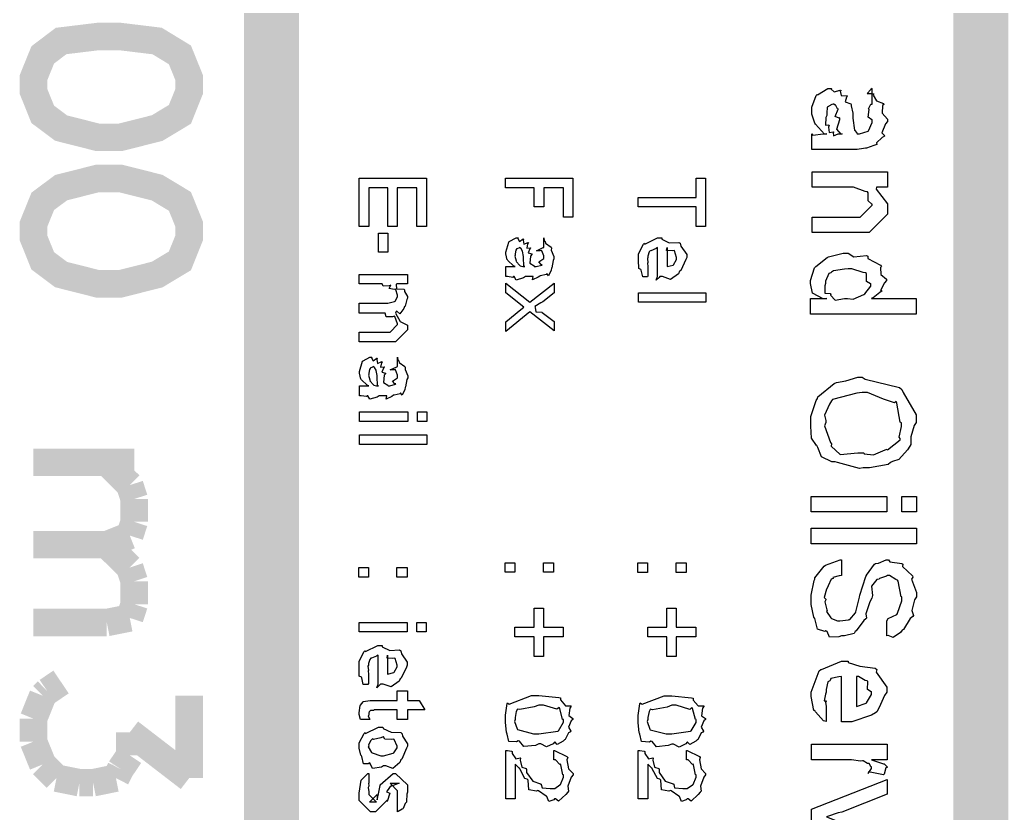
# Model space of a CAD drawing. Extents: x 0.1 to 11.6, y 0.3 to 16.2.
# Drawn here: x 1.5283 to 1.8883, y 1.0789 to 1.3678 of the extents above; entities that cross this region are included whole.
import ezdxf

# ---------------------------------------------------------------- set-up
doc = ezdxf.new("R2010")
doc.units = 0
doc.layers.get('0').update_dxf_attribs({"linetype": 'CONTINUOUS'})

msp = doc.modelspace()

# ---------------------------------------------------------------- linework, layer by layer
at = {"color": 0}
for points, const_width in [([(1.62001, 0.531685), (1.62001, 4.18001)], 0.02), ([(1.87831, 0.513346), (1.87831, 4.18001)], 0.02), ([(1.53331, 1.20665), (1.56999, 1.20665)], 0.01), ([(1.56, 1.20665), (1.56836, 1.19835)], 0.01), ([(1.56836, 1.19835), (1.56999, 1.19331)], 0.01), ([(1.56999, 1.19331), (1.56999, 1.185)], 0.01), ([(1.56999, 1.185), (1.56836, 1.18001)], 0.01), ([(1.56836, 1.18001), (1.56, 1.17665)], 0.01), ([(1.56, 1.17665), (1.53331, 1.17665)], 0.01), ([(1.56, 1.17665), (1.56836, 1.16835)], 0.01), ([(1.56836, 1.16835), (1.56999, 1.16336)], 0.01), ([(1.56999, 1.16336), (1.56999, 1.155)], 0.01), ([(1.56999, 1.155), (1.56836, 1.15001)], 0.01), ([(1.56, 1.14833), (1.53331, 1.14833)], 0.01), ([(1.56836, 1.15001), (1.56, 1.14833)], 0.01), ([(1.53836, 1.12332), (1.54335, 1.12668)], 0.01), ([(1.53668, 1.12169), (1.53836, 1.12332)], 0.01), ([(1.53331, 1.11334), (1.53668, 1.12169)], 0.01), ([(1.59, 1.12169), (1.59, 1.09169)], 0.01), ([(1.53331, 1.10498), (1.53331, 1.11334)], 0.01), ([(1.59, 1.09169), (1.56836, 1.10834)], 0.01), ([(1.56836, 1.10834), (1.56836, 1.09999)], 0.01), ([(1.53668, 1.09668), (1.53331, 1.10498)], 0.01), ([(1.54167, 1.09169), (1.53668, 1.09668)], 0.01), ([(1.56836, 1.09999), (1.565, 1.095)], 0.01), ([(1.565, 1.095), (1.56332, 1.09169)], 0.01), ([(1.55003, 1.09001), (1.54167, 1.09169)], 0.01), ([(1.55501, 1.09001), (1.55003, 1.09001)], 0.01), ([(1.56332, 1.09169), (1.55501, 1.09001)], 0.01)]:
    msp.add_lwpolyline(points, dxfattribs=dict(at, const_width=const_width))
at = {"color": 0, "const_width": 0.01}
for points in [[(1.59, 1.34668), (1.58664, 1.35498), (1.57835, 1.36003), (1.565, 1.36165), (1.55664, 1.36165), (1.54335, 1.36003), (1.53668, 1.35498), (1.53331, 1.34668), (1.53331, 1.34169), (1.53668, 1.33333), (1.54335, 1.32834), (1.55664, 1.32498), (1.565, 1.32498), (1.57835, 1.32834), (1.58664, 1.33333), (1.59, 1.34169), (1.59, 1.34668)], [(1.59, 1.29335), (1.58664, 1.30165), (1.57835, 1.30664), (1.565, 1.31), (1.55664, 1.31), (1.54335, 1.30664), (1.53668, 1.30165), (1.53331, 1.29335), (1.53331, 1.28836), (1.53668, 1.28), (1.54335, 1.27501), (1.55664, 1.27165), (1.565, 1.27165), (1.57835, 1.27501), (1.58664, 1.28), (1.59, 1.28836), (1.59, 1.29335)]]:
    msp.add_lwpolyline(points, close=True, dxfattribs=at)
at = {"color": 0}
for points in [[(1.82221, 1.32623), (1.82135, 1.32606), (1.81808, 1.32981), (1.81787, 1.33013), (1.81787, 1.33013), (1.81679, 1.33339), (1.81679, 1.33447), (1.81679, 1.33599), (1.81842, 1.34022), (1.81874, 1.34055), (1.8189, 1.34038), (1.82264, 1.34272), (1.82394, 1.34272), (1.82383, 1.34255), (1.82488, 1.34152), (1.82715, 1.34218), (1.82742, 1.34207), (1.82715, 1.3418), (1.82742, 1.34017), (1.82964, 1.34011), (1.82981, 1.3399), (1.82937, 1.33963), (1.82889, 1.33783), (1.831, 1.33718), (1.83111, 1.33686), (1.83111, 1.33648), (1.83171, 1.33382), (1.83176, 1.33339), (1.83176, 1.33192), (1.83231, 1.32753), (1.83311, 1.32661), (1.83328, 1.32623), (1.83328, 1.32623), (1.83393, 1.32623), (1.83415, 1.32623), (1.83415, 1.32623), (1.83724, 1.32715), (1.8374, 1.32731), (1.8374, 1.32731), (1.83871, 1.3304), (1.83871, 1.33143), (1.8386, 1.33138), (1.83735, 1.33236), (1.83763, 1.33512), (1.8374, 1.33534), (1.8374, 1.33534), (1.83832, 1.33702), (1.83871, 1.33707), (1.83871, 1.34272), (1.83822, 1.34234), (1.83697, 1.34087), (1.83892, 1.34098), (1.83936, 1.34077), (1.83914, 1.34033), (1.84039, 1.33827), (1.84283, 1.33729), (1.84304, 1.33686), (1.84256, 1.33653), (1.84244, 1.33377), (1.84435, 1.33154), (1.84435, 1.33078), (1.84364, 1.32991), (1.84233, 1.32655), (1.84332, 1.32552), (1.84326, 1.32536), (1.84244, 1.32487), (1.84039, 1.32292), (1.84044, 1.32237), (1.84044, 1.32232), (1.8394, 1.32205), (1.83669, 1.32107), (1.83632, 1.32102), (1.83556, 1.32091), (1.83333, 1.32058), (1.83263, 1.32058), (1.82829, 1.32058), (1.82656, 1.32058), (1.82264, 1.32058), (1.82135, 1.32058), (1.82053, 1.32058), (1.81771, 1.32058), (1.81679, 1.32058), (1.81679, 1.32623), (1.81717, 1.32574), (1.8209, 1.32622), (1.82221, 1.32623)], [(1.82785, 1.32622), (1.82742, 1.32617), (1.8259, 1.32796), (1.82699, 1.33143), (1.82699, 1.33208), (1.82671, 1.33197), (1.82531, 1.33257), (1.82633, 1.33518), (1.82633, 1.33534), (1.82607, 1.33539), (1.82557, 1.33659), (1.82547, 1.33664), (1.82525, 1.33664), (1.82476, 1.33708), (1.8246, 1.33708), (1.82411, 1.33697), (1.82297, 1.33637), (1.82286, 1.33621), (1.82237, 1.33599), (1.82221, 1.33371), (1.82221, 1.33295), (1.82194, 1.33214), (1.82172, 1.32942), (1.82297, 1.32948), (1.82308, 1.32926), (1.82286, 1.32872), (1.82314, 1.32671), (1.82465, 1.32698), (1.82482, 1.32688), (1.8246, 1.32671), (1.82465, 1.32557), (1.82639, 1.32623), (1.82699, 1.32622), (1.82785, 1.32622)], [(1.81685, 1.31245), (1.8444, 1.31245), (1.8444, 1.3068), (1.84028, 1.3068), (1.84017, 1.30615), (1.8444, 1.30078), (1.8444, 1.29899), (1.8444, 1.29704), (1.83768, 1.29031), (1.83333, 1.29031), (1.81685, 1.29031), (1.81685, 1.29595), (1.83203, 1.29595), (1.83442, 1.29595), (1.83876, 1.30029), (1.83876, 1.30072), (1.8386, 1.30067), (1.83729, 1.30181), (1.83729, 1.30479), (1.83703, 1.30507), (1.83621, 1.30528), (1.83192, 1.3068), (1.83051, 1.3068), (1.81685, 1.3068), (1.81685, 1.31245)], [(1.65192, 1.31006), (1.67643, 1.31006), (1.67643, 1.29248), (1.67296, 1.29248), (1.67296, 1.30659), (1.66581, 1.30659), (1.66581, 1.29248), (1.66233, 1.29248), (1.66233, 1.30659), (1.65539, 1.30659), (1.65539, 1.29248), (1.65192, 1.29248), (1.65192, 1.31006)], [(1.70524, 1.31006), (1.72976, 1.31006), (1.72976, 1.29595), (1.72629, 1.29595), (1.72629, 1.30659), (1.71913, 1.30659), (1.71913, 1.29964), (1.71565, 1.29964), (1.71565, 1.30659), (1.70524, 1.30659), (1.70524, 1.31006)], [(1.75358, 1.30311), (1.77463, 1.30311), (1.77463, 1.31006), (1.7781, 1.31006), (1.7781, 1.29248), (1.77463, 1.29248), (1.77463, 1.29964), (1.75358, 1.29964), (1.75358, 1.30311)], [(1.6589, 1.29009), (1.66238, 1.29009), (1.66238, 1.28315), (1.6589, 1.28315), (1.6589, 1.29009)], [(1.70876, 1.27794), (1.70811, 1.27816), (1.70606, 1.28011), (1.70594, 1.28033), (1.70578, 1.28038), (1.70529, 1.2825), (1.70529, 1.28315), (1.70529, 1.28315), (1.70638, 1.28684), (1.7066, 1.28706), (1.7066, 1.28706), (1.70904, 1.28836), (1.70985, 1.28836), (1.70975, 1.28809), (1.71029, 1.287), (1.71164, 1.28803), (1.71181, 1.28792), (1.71164, 1.28754), (1.71192, 1.28608), (1.71343, 1.28673), (1.71354, 1.28662), (1.71326, 1.28624), (1.713, 1.28467), (1.71436, 1.28478), (1.71442, 1.28467), (1.71403, 1.2844), (1.71343, 1.28293), (1.71479, 1.2825), (1.71485, 1.28228), (1.71436, 1.28174), (1.71403, 1.27913), (1.7156, 1.27816), (1.71571, 1.27794), (1.71571, 1.27794), (1.71636, 1.27794), (1.71636, 1.27794), (1.71636, 1.27794), (1.71843, 1.27848), (1.71853, 1.27859), (1.71821, 1.27865), (1.71733, 1.27962), (1.71918, 1.28082), (1.71918, 1.2812), (1.71918, 1.28185), (1.71843, 1.28369), (1.71832, 1.2838), (1.71787, 1.28369), (1.71653, 1.28369), (1.71892, 1.28483), (1.71918, 1.28488), (1.71918, 1.28836), (1.71913, 1.28809), (1.7194, 1.28717), (1.71963, 1.28706), (1.71978, 1.2864), (1.72185, 1.28494), (1.722, 1.28467), (1.7219, 1.28385), (1.72287, 1.28158), (1.72287, 1.28076), (1.72254, 1.28017), (1.72211, 1.27751), (1.722, 1.27729), (1.72179, 1.27658), (1.72086, 1.27452), (1.72026, 1.27534), (1.72026, 1.27534), (1.72017, 1.27501), (1.71787, 1.27452), (1.71767, 1.27447), (1.71707, 1.27403), (1.71506, 1.27306), (1.71528, 1.27425), (1.71528, 1.27425), (1.71246, 1.27425), (1.71175, 1.27377), (1.70904, 1.273), (1.70833, 1.27425), (1.70811, 1.27425), (1.7079, 1.27398), (1.70594, 1.27425), (1.70529, 1.27425), (1.70529, 1.27794), (1.70617, 1.27794), (1.70811, 1.27794), (1.70876, 1.27794)], [(1.75711, 1.27794), (1.75711, 1.27447), (1.75689, 1.2742), (1.75521, 1.27414), (1.75467, 1.27658), (1.7545, 1.27686), (1.7545, 1.27686), (1.75375, 1.27723), (1.75364, 1.28022), (1.75364, 1.2812), (1.75364, 1.2825), (1.75543, 1.28608), (1.75581, 1.2864), (1.75597, 1.28613), (1.76053, 1.28836), (1.7621, 1.28836), (1.7621, 1.28792), (1.76486, 1.28657), (1.76839, 1.28673), (1.76882, 1.28641), (1.7691, 1.28537), (1.77121, 1.28228), (1.77121, 1.2812), (1.77089, 1.28044), (1.76904, 1.27653), (1.76861, 1.2762), (1.76822, 1.27533), (1.76535, 1.27327), (1.76243, 1.27425), (1.76144, 1.27425), (1.76113, 1.27393), (1.7601, 1.27301), (1.76058, 1.27425), (1.76058, 1.27425), (1.76058, 1.28488), (1.76004, 1.28451), (1.75814, 1.28369), (1.75797, 1.2838), (1.75797, 1.2838), (1.75754, 1.28331), (1.75711, 1.28174), (1.75711, 1.2812), (1.75689, 1.28087), (1.75711, 1.27924), (1.75711, 1.27924), (1.75694, 1.27913), (1.75711, 1.27794), (1.75711, 1.27794)], [(1.71224, 1.27794), (1.71186, 1.27805), (1.71181, 1.2812), (1.71181, 1.28163), (1.71175, 1.28163), (1.71138, 1.28348), (1.71138, 1.28358), (1.71138, 1.28358), (1.71078, 1.28462), (1.71072, 1.28467), (1.71067, 1.28467), (1.71035, 1.28488), (1.71029, 1.28488), (1.71007, 1.28467), (1.70925, 1.28434), (1.70919, 1.28423), (1.70893, 1.28386), (1.70876, 1.28255), (1.70876, 1.28206), (1.70856, 1.28174), (1.7091, 1.28006), (1.70921, 1.27989), (1.7091, 1.27978), (1.71039, 1.27827), (1.7105, 1.27816), (1.7105, 1.27816), (1.71149, 1.27794), (1.71181, 1.27794), (1.71224, 1.27794)], [(1.76406, 1.28489), (1.76406, 1.27794), (1.76406, 1.27794), (1.76628, 1.27848), (1.76644, 1.27859), (1.76644, 1.27859), (1.76753, 1.28054), (1.76753, 1.2812), (1.76753, 1.2812), (1.76676, 1.28364), (1.76665, 1.2838), (1.766, 1.28364), (1.76389, 1.2838), (1.76406, 1.28489), (1.76406, 1.28489)], [(1.81635, 1.26628), (1.82221, 1.26628), (1.82096, 1.26622), (1.81706, 1.26828), (1.81635, 1.2717), (1.81635, 1.27279), (1.81635, 1.27279), (1.81776, 1.2774), (1.81808, 1.27778), (1.81819, 1.27789), (1.82232, 1.28125), (1.82286, 1.28147), (1.82286, 1.28147), (1.82824, 1.28277), (1.83003, 1.28277), (1.83003, 1.28277), (1.83203, 1.28147), (1.83664, 1.2819), (1.83718, 1.28168), (1.83712, 1.28087), (1.84185, 1.27843), (1.84218, 1.27799), (1.84174, 1.27762), (1.84196, 1.27507), (1.84392, 1.27338), (1.84392, 1.27279), (1.84326, 1.27203), (1.84179, 1.26926), (1.84239, 1.2691), (1.84239, 1.2691), (1.84158, 1.26845), (1.83908, 1.26649), (1.8386, 1.26639), (1.83849, 1.26628), (1.85476, 1.26628), (1.85476, 1.26063), (1.81635, 1.26063), (1.81635, 1.26628)], [(1.65196, 1.27507), (1.66954, 1.27507), (1.66954, 1.27159), (1.66564, 1.27159), (1.66536, 1.27143), (1.66547, 1.2698), (1.66824, 1.26964), (1.66846, 1.26942), (1.6684, 1.26883), (1.66954, 1.26704), (1.66954, 1.26639), (1.66922, 1.26595), (1.66862, 1.26356), (1.66846, 1.26335), (1.66824, 1.26264), (1.66678, 1.26074), (1.66564, 1.26167), (1.66542, 1.26161), (1.66515, 1.26091), (1.66683, 1.25787), (1.66954, 1.25662), (1.66954, 1.25619), (1.66954, 1.25488), (1.66521, 1.25054), (1.66368, 1.25054), (1.65196, 1.25054), (1.65196, 1.25402), (1.66194, 1.25402), (1.66325, 1.25402), (1.66585, 1.25684), (1.66585, 1.25705), (1.66585, 1.25705), (1.66493, 1.25971), (1.66476, 1.25988), (1.66411, 1.2596), (1.66174, 1.2596), (1.6614, 1.26096), (1.66129, 1.26096), (1.65196, 1.26096), (1.65196, 1.26465), (1.66238, 1.26465), (1.66238, 1.26465), (1.66482, 1.26519), (1.66499, 1.2653), (1.66499, 1.2653), (1.66585, 1.26693), (1.66585, 1.26747), (1.66585, 1.26747), (1.66531, 1.26948), (1.66521, 1.26964), (1.66465, 1.26959), (1.66287, 1.26997), (1.66347, 1.27116), (1.66347, 1.27116), (1.66282, 1.27094), (1.66064, 1.27073), (1.66032, 1.27159), (1.66021, 1.27159), (1.65196, 1.27159), (1.65196, 1.27507)], [(1.83003, 1.27713), (1.82867, 1.27696), (1.82465, 1.27642), (1.82394, 1.27583), (1.82374, 1.27561), (1.82297, 1.27534), (1.82178, 1.27262), (1.82178, 1.2717), (1.8215, 1.27094), (1.82156, 1.26818), (1.8234, 1.26807), (1.82374, 1.2678), (1.82362, 1.26747), (1.82525, 1.26573), (1.82867, 1.26628), (1.82981, 1.26628), (1.82981, 1.26628), (1.83182, 1.266), (1.83578, 1.26774), (1.8361, 1.26801), (1.8361, 1.26801), (1.83826, 1.27078), (1.83826, 1.2717), (1.83811, 1.27165), (1.83675, 1.27252), (1.83664, 1.27539), (1.83632, 1.27561), (1.83544, 1.27577), (1.83137, 1.27713), (1.83003, 1.27713)], [(1.70535, 1.27186), (1.71403, 1.26492), (1.72293, 1.27186), (1.72293, 1.26839), (1.71881, 1.26513), (1.71804, 1.26476), (1.71588, 1.26334), (1.71619, 1.26318), (1.71619, 1.26318), (1.71599, 1.26297), (1.71625, 1.26139), (1.71847, 1.26134), (1.71858, 1.26123), (1.72293, 1.25797), (1.72293, 1.2545), (1.71403, 1.26145), (1.70535, 1.25429), (1.70535, 1.25776), (1.71078, 1.26232), (1.71186, 1.26318), (1.70535, 1.26839), (1.70535, 1.27186)], [(1.75364, 1.26839), (1.77815, 1.26839), (1.77815, 1.26492), (1.75364, 1.26492), (1.75364, 1.26839)], [(1.65549, 1.23454), (1.65483, 1.23475), (1.65278, 1.23671), (1.65267, 1.23693), (1.6525, 1.23698), (1.65201, 1.23909), (1.65201, 1.23974), (1.65201, 1.23974), (1.6531, 1.24343), (1.65332, 1.24365), (1.65332, 1.24365), (1.65576, 1.24495), (1.65657, 1.24496), (1.65647, 1.24468), (1.65701, 1.2436), (1.65836, 1.24463), (1.65853, 1.24452), (1.65836, 1.24414), (1.65864, 1.24268), (1.66015, 1.24333), (1.66026, 1.24322), (1.66, 1.24284), (1.65972, 1.24127), (1.66108, 1.24137), (1.66114, 1.24127), (1.66075, 1.24099), (1.66015, 1.23953), (1.66151, 1.23909), (1.66157, 1.23888), (1.66108, 1.23834), (1.66075, 1.23573), (1.66233, 1.23476), (1.66243, 1.23454), (1.66243, 1.23454), (1.66308, 1.23454), (1.66308, 1.23454), (1.66308, 1.23454), (1.66515, 1.23508), (1.66525, 1.23519), (1.66493, 1.23524), (1.66407, 1.23622), (1.6659, 1.23741), (1.6659, 1.23779), (1.6659, 1.23844), (1.66515, 1.24029), (1.66504, 1.2404), (1.66461, 1.24029), (1.66325, 1.24029), (1.66564, 1.24143), (1.6659, 1.24148), (1.6659, 1.24495), (1.66585, 1.24468), (1.66612, 1.24376), (1.66635, 1.24365), (1.6665, 1.243), (1.66857, 1.24154), (1.66872, 1.24127), (1.66862, 1.24045), (1.6696, 1.23817), (1.6696, 1.23736), (1.66928, 1.23676), (1.66883, 1.2341), (1.66872, 1.23389), (1.66851, 1.23318), (1.66758, 1.23112), (1.66699, 1.23193), (1.66699, 1.23193), (1.66689, 1.23161), (1.66461, 1.23112), (1.66439, 1.23107), (1.66379, 1.23063), (1.66178, 1.22966), (1.662, 1.23085), (1.662, 1.23085), (1.65918, 1.23085), (1.65847, 1.23036), (1.65576, 1.2296), (1.65506, 1.23085), (1.65483, 1.23085), (1.65463, 1.23058), (1.65267, 1.23085), (1.65201, 1.23085), (1.65201, 1.23454), (1.65289, 1.23454), (1.65483, 1.23454), (1.65549, 1.23454)], [(1.65896, 1.23454), (1.65858, 1.23465), (1.65853, 1.23779), (1.65853, 1.23823), (1.65847, 1.23823), (1.6581, 1.24007), (1.6581, 1.24018), (1.6581, 1.24018), (1.6575, 1.24121), (1.65744, 1.24127), (1.65739, 1.24127), (1.65707, 1.24148), (1.65701, 1.24148), (1.65679, 1.24127), (1.65597, 1.24094), (1.65593, 1.24083), (1.65565, 1.24045), (1.65549, 1.23915), (1.65549, 1.23866), (1.65528, 1.23834), (1.65582, 1.23665), (1.65593, 1.23649), (1.65582, 1.23638), (1.65713, 1.23486), (1.65722, 1.23475), (1.65722, 1.23475), (1.65821, 1.23454), (1.65853, 1.23454), (1.65896, 1.23454)], [(1.83507, 1.23768), (1.83621, 1.23698), (1.84874, 1.23389), (1.84961, 1.23313), (1.84999, 1.23204), (1.85482, 1.2239), (1.85482, 1.22119), (1.854, 1.22011), (1.85286, 1.21593), (1.85281, 1.21316), (1.85243, 1.21251), (1.85157, 1.21126), (1.84847, 1.20774), (1.84619, 1.20698), (1.84549, 1.20665), (1.84463, 1.20589), (1.83778, 1.2047), (1.8355, 1.2047), (1.8341, 1.20443), (1.82607, 1.20654), (1.82531, 1.20687), (1.82411, 1.20682), (1.82032, 1.20866), (1.81896, 1.21208), (1.81858, 1.21273), (1.81847, 1.21273), (1.81668, 1.21544), (1.8164, 1.21978), (1.8164, 1.22119), (1.8164, 1.22336), (1.81836, 1.22922), (1.81879, 1.22987), (1.81901, 1.23047), (1.82497, 1.23541), (1.82574, 1.23573), (1.82574, 1.23573), (1.82915, 1.23638), (1.83356, 1.23768), (1.83507, 1.23768)], [(1.83507, 1.23204), (1.83317, 1.23182), (1.82433, 1.22955), (1.824, 1.229), (1.82324, 1.22781), (1.8214, 1.22385), (1.82183, 1.2219), (1.82183, 1.22119), (1.82135, 1.21994), (1.82362, 1.21392), (1.824, 1.21338), (1.82383, 1.21257), (1.82704, 1.20947), (1.83356, 1.21012), (1.83572, 1.21012), (1.83583, 1.20974), (1.83919, 1.20942), (1.84343, 1.21121), (1.84418, 1.21142), (1.8444, 1.21126), (1.8489, 1.2149), (1.84896, 1.21533), (1.84864, 1.21577), (1.84939, 1.21967), (1.84939, 1.22098), (1.84896, 1.2213), (1.84776, 1.22824), (1.84744, 1.22879), (1.84694, 1.22835), (1.84293, 1.2296), (1.83703, 1.23204), (1.83507, 1.23204)], [(1.65207, 1.22504), (1.66965, 1.22504), (1.66965, 1.22157), (1.65207, 1.22157), (1.65207, 1.22504)], [(1.67312, 1.22504), (1.6766, 1.22504), (1.6766, 1.22157), (1.67312, 1.22157), (1.67312, 1.22504)], [(1.65207, 1.21663), (1.6766, 1.21663), (1.6766, 1.21316), (1.65207, 1.21316), (1.65207, 1.21663)], [(1.81651, 1.19423), (1.84407, 1.19423), (1.84407, 1.18858), (1.81651, 1.18858), (1.81651, 1.19423)], [(1.8495, 1.19423), (1.85493, 1.19423), (1.85493, 1.18858), (1.8495, 1.18858), (1.8495, 1.19423)], [(1.81651, 1.18267), (1.85493, 1.18267), (1.85493, 1.17703), (1.81651, 1.17703), (1.81651, 1.18267)], [(1.70514, 1.17008), (1.70861, 1.17008), (1.70861, 1.16661), (1.70514, 1.16661), (1.70514, 1.17008)], [(1.71903, 1.17008), (1.72271, 1.17008), (1.72271, 1.16661), (1.71903, 1.16661), (1.71903, 1.17008)], [(1.75347, 1.17003), (1.75694, 1.17003), (1.75694, 1.16656), (1.75347, 1.16656), (1.75347, 1.17003)], [(1.76736, 1.17003), (1.77106, 1.17003), (1.77106, 1.16656), (1.76736, 1.16656), (1.76736, 1.17003)], [(1.82758, 1.17111), (1.82758, 1.16547), (1.82676, 1.16531), (1.82443, 1.16477), (1.82454, 1.16444), (1.82454, 1.16439), (1.82383, 1.16417), (1.82269, 1.16167), (1.8226, 1.16135), (1.82215, 1.16043), (1.82129, 1.1575), (1.82194, 1.15685), (1.82194, 1.15658), (1.82156, 1.15581), (1.82226, 1.15299), (1.82237, 1.15267), (1.82215, 1.15234), (1.82374, 1.15001), (1.82389, 1.14985), (1.82389, 1.14985), (1.82617, 1.14898), (1.82693, 1.14898), (1.82693, 1.14898), (1.83014, 1.14936), (1.8304, 1.14941), (1.83062, 1.14947), (1.83263, 1.15186), (1.83279, 1.15223), (1.83279, 1.15223), (1.8341, 1.15755), (1.83431, 1.15831), (1.83431, 1.15831), (1.83649, 1.16509), (1.83669, 1.16547), (1.83664, 1.16553), (1.83963, 1.1696), (1.83996, 1.16981), (1.83996, 1.16981), (1.84104, 1.16992), (1.84381, 1.17112), (1.84472, 1.17111), (1.84517, 1.17041), (1.8495, 1.16987), (1.84993, 1.1696), (1.84983, 1.16873), (1.8534, 1.16537), (1.85362, 1.16482), (1.85303, 1.16412), (1.85493, 1.15929), (1.85493, 1.15766), (1.85422, 1.15663), (1.85325, 1.15272), (1.85379, 1.15093), (1.85362, 1.1505), (1.8526, 1.14985), (1.85015, 1.14583), (1.84972, 1.14551), (1.84912, 1.14469), (1.8464, 1.14285), (1.84463, 1.14361), (1.84407, 1.14355), (1.84407, 1.14898), (1.84407, 1.14898), (1.84463, 1.14985), (1.84776, 1.15126), (1.84799, 1.15158), (1.84793, 1.15169), (1.8495, 1.1562), (1.8495, 1.15766), (1.84928, 1.15766), (1.84819, 1.16341), (1.84799, 1.16374), (1.84739, 1.16395), (1.84506, 1.16547), (1.84429, 1.16547), (1.84397, 1.16526), (1.84142, 1.16439), (1.84125, 1.16417), (1.84044, 1.16395), (1.83854, 1.16162), (1.83886, 1.1582), (1.83865, 1.15723), (1.83794, 1.15592), (1.83649, 1.15147), (1.83664, 1.14996), (1.83649, 1.14963), (1.83572, 1.14909), (1.83296, 1.14534), (1.83257, 1.14507), (1.83214, 1.14431), (1.82872, 1.14355), (1.82758, 1.14355), (1.82667, 1.14312), (1.82324, 1.14296), (1.82237, 1.14502), (1.82194, 1.14529), (1.8215, 1.14502), (1.8189, 1.14594), (1.81803, 1.14936), (1.81782, 1.14985), (1.81749, 1.15023), (1.81651, 1.15484), (1.81651, 1.15636), (1.81651, 1.15831), (1.8176, 1.16363), (1.81782, 1.16417), (1.81793, 1.16461), (1.82129, 1.16889), (1.82172, 1.16916), (1.82172, 1.16916), (1.82704, 1.17112), (1.82758, 1.17111)], [(1.65181, 1.16835), (1.65528, 1.16835), (1.65528, 1.16488), (1.65181, 1.16488), (1.65181, 1.16835)], [(1.66569, 1.16835), (1.66938, 1.16835), (1.66938, 1.16488), (1.66569, 1.16488), (1.66569, 1.16835)], [(1.70865, 1.14665), (1.7156, 1.14665), (1.7156, 1.15359), (1.71907, 1.15359), (1.71907, 1.14665), (1.72624, 1.14665), (1.72624, 1.14318), (1.71907, 1.14318), (1.71907, 1.13602), (1.7156, 1.13602), (1.7156, 1.14318), (1.70865, 1.14318), (1.70865, 1.14665)], [(1.757, 1.14659), (1.76394, 1.14659), (1.76394, 1.15354), (1.76742, 1.15353), (1.76742, 1.14659), (1.77458, 1.14659), (1.77458, 1.14312), (1.76742, 1.14312), (1.76742, 1.13596), (1.76394, 1.13596), (1.76394, 1.14312), (1.757, 1.14312), (1.757, 1.14659)], [(1.65186, 1.14838), (1.66943, 1.14838), (1.66943, 1.14491), (1.65186, 1.14491), (1.65186, 1.14838)], [(1.6729, 1.14838), (1.67637, 1.14838), (1.67637, 1.14491), (1.6729, 1.14491), (1.6729, 1.14838)], [(1.65533, 1.12956), (1.65533, 1.12608), (1.65511, 1.12581), (1.65343, 1.12576), (1.65289, 1.1282), (1.65272, 1.12847), (1.65272, 1.12847), (1.65196, 1.12885), (1.65186, 1.13184), (1.65186, 1.13281), (1.65186, 1.13412), (1.65365, 1.1377), (1.65403, 1.13802), (1.65419, 1.13775), (1.65875, 1.13997), (1.66032, 1.13998), (1.66032, 1.13954), (1.66308, 1.13818), (1.66661, 1.13835), (1.66704, 1.13802), (1.66732, 1.13699), (1.66943, 1.1339), (1.66943, 1.13281), (1.66911, 1.13205), (1.66726, 1.12814), (1.66683, 1.12782), (1.66644, 1.12695), (1.66357, 1.12489), (1.66064, 1.12587), (1.65967, 1.12587), (1.65935, 1.12554), (1.65831, 1.12462), (1.65881, 1.12587), (1.65881, 1.12587), (1.65881, 1.1365), (1.65826, 1.13612), (1.65636, 1.13531), (1.65619, 1.13542), (1.65619, 1.13542), (1.65576, 1.13493), (1.65533, 1.13336), (1.65533, 1.13281), (1.65511, 1.13249), (1.65533, 1.13086), (1.65533, 1.13086), (1.65517, 1.13075), (1.65533, 1.12956), (1.65533, 1.12956)], [(1.66228, 1.1365), (1.66228, 1.12956), (1.66228, 1.12956), (1.6645, 1.1301), (1.66465, 1.13021), (1.66465, 1.13021), (1.66575, 1.13216), (1.66575, 1.13281), (1.66575, 1.13281), (1.66499, 1.13526), (1.66488, 1.13542), (1.66422, 1.13526), (1.66211, 1.13542), (1.66228, 1.1365), (1.66228, 1.1365)], [(1.822, 1.11778), (1.822, 1.11236), (1.82107, 1.11252), (1.81808, 1.11583), (1.81787, 1.11626), (1.81754, 1.11637), (1.81657, 1.12137), (1.81657, 1.12299), (1.81657, 1.12299), (1.81944, 1.13075), (1.82004, 1.13124), (1.82036, 1.13129), (1.82758, 1.13428), (1.83003, 1.13428), (1.83003, 1.13384), (1.83425, 1.13248), (1.83979, 1.13178), (1.84044, 1.13124), (1.84022, 1.13026), (1.84412, 1.12484), (1.84412, 1.12299), (1.84326, 1.12174), (1.84136, 1.11746), (1.84044, 1.11578), (1.84, 1.1154), (1.83854, 1.11458), (1.83132, 1.11214), (1.82894, 1.11214), (1.82861, 1.11214), (1.82785, 1.11214), (1.82764, 1.11214), (1.82764, 1.12863), (1.82667, 1.12853), (1.82374, 1.12793), (1.8234, 1.12728), (1.82329, 1.12712), (1.8226, 1.12679), (1.822, 1.12397), (1.822, 1.12299), (1.82172, 1.12229), (1.82129, 1.11985), (1.822, 1.11979), (1.822, 1.11974), (1.82178, 1.11936), (1.822, 1.11778), (1.822, 1.11778)], [(1.83306, 1.12863), (1.83306, 1.11778), (1.83306, 1.11778), (1.83653, 1.11892), (1.83675, 1.11909), (1.83675, 1.11909), (1.83849, 1.12218), (1.83849, 1.12321), (1.83838, 1.12315), (1.83708, 1.12392), (1.83718, 1.12684), (1.83697, 1.12712), (1.83615, 1.12728), (1.83382, 1.12863), (1.83306, 1.12863)], [(1.65582, 1.11306), (1.65235, 1.11306), (1.65235, 1.11306), (1.65192, 1.11486), (1.65192, 1.11545), (1.65192, 1.11545), (1.65224, 1.11811), (1.65235, 1.11827), (1.65235, 1.11827), (1.65332, 1.11952), (1.65343, 1.11958), (1.65343, 1.11958), (1.65588, 1.12001), (1.65668, 1.12001), (1.66581, 1.12001), (1.66581, 1.12348), (1.66949, 1.12348), (1.66949, 1.12001), (1.67383, 1.12001), (1.67578, 1.11654), (1.66949, 1.11654), (1.66949, 1.11306), (1.66581, 1.11306), (1.66581, 1.11654), (1.65733, 1.11654), (1.65713, 1.11637), (1.65608, 1.11637), (1.65603, 1.11632), (1.65593, 1.11616), (1.6556, 1.11578), (1.6556, 1.11567), (1.65543, 1.11545), (1.65539, 1.1148), (1.65539, 1.11458), (1.65522, 1.11437), (1.65571, 1.11323), (1.65582, 1.11306)], [(1.71739, 1.12175), (1.71739, 1.12175), (1.72461, 1.12104), (1.72521, 1.12088), (1.72521, 1.12017), (1.72711, 1.118), (1.72906, 1.118), (1.72911, 1.11784), (1.72868, 1.11719), (1.72831, 1.11448), (1.72976, 1.11344), (1.72976, 1.11306), (1.72917, 1.11258), (1.72819, 1.11024), (1.729, 1.10883), (1.72889, 1.10851), (1.72819, 1.10818), (1.72694, 1.10574), (1.72672, 1.10568), (1.72618, 1.10514), (1.72407, 1.10395), (1.72319, 1.10487), (1.72304, 1.10482), (1.7226, 1.10422), (1.72011, 1.10303), (1.71804, 1.10417), (1.71739, 1.10417), (1.71615, 1.10362), (1.71186, 1.10319), (1.71035, 1.10509), (1.70979, 1.10525), (1.70925, 1.10487), (1.70643, 1.10503), (1.70578, 1.10775), (1.70568, 1.10807), (1.70557, 1.1084), (1.70524, 1.11193), (1.70524, 1.11306), (1.70524, 1.11458), (1.70578, 1.11882), (1.70589, 1.11914), (1.7066, 1.11865), (1.71468, 1.12174), (1.71739, 1.12175)], [(1.76574, 1.12169), (1.76574, 1.12169), (1.77294, 1.12098), (1.77354, 1.12082), (1.77354, 1.12012), (1.77544, 1.11795), (1.7774, 1.11795), (1.77746, 1.11778), (1.77701, 1.11713), (1.77664, 1.11442), (1.7781, 1.11339), (1.7781, 1.11301), (1.7775, 1.11252), (1.77653, 1.11019), (1.77735, 1.10878), (1.77724, 1.10845), (1.77653, 1.10813), (1.77528, 1.10568), (1.77507, 1.10563), (1.77453, 1.10509), (1.7724, 1.1039), (1.77154, 1.10482), (1.77138, 1.10476), (1.77094, 1.10417), (1.76844, 1.10297), (1.76639, 1.10411), (1.76574, 1.10411), (1.76449, 1.10357), (1.76019, 1.10314), (1.75868, 1.10503), (1.75814, 1.1052), (1.7576, 1.10482), (1.75478, 1.10498), (1.75412, 1.10769), (1.75401, 1.10802), (1.7539, 1.10834), (1.75358, 1.11187), (1.75358, 1.11301), (1.75358, 1.11453), (1.75412, 1.11876), (1.75424, 1.11909), (1.75493, 1.1186), (1.76303, 1.12169), (1.76574, 1.12169)], [(1.71739, 1.11827), (1.71571, 1.11762), (1.71039, 1.11664), (1.70958, 1.11681), (1.70958, 1.11675), (1.70915, 1.11594), (1.70871, 1.11382), (1.70871, 1.11306), (1.70844, 1.11236), (1.70942, 1.10959), (1.70958, 1.10938), (1.70958, 1.10938), (1.71544, 1.10786), (1.71739, 1.10786), (1.71739, 1.10786), (1.72424, 1.10878), (1.72456, 1.10894), (1.72456, 1.10894), (1.72629, 1.11203), (1.72629, 1.11306), (1.72601, 1.11306), (1.72499, 1.11708), (1.72478, 1.1174), (1.72396, 1.11675), (1.71903, 1.11827), (1.71739, 1.11827)], [(1.76574, 1.11822), (1.76406, 1.11757), (1.75874, 1.11659), (1.75792, 1.11675), (1.75792, 1.1167), (1.75749, 1.11589), (1.75706, 1.11377), (1.75706, 1.11301), (1.75678, 1.1123), (1.75776, 1.10954), (1.75792, 1.10932), (1.75792, 1.10932), (1.76378, 1.1078), (1.76574, 1.1078), (1.76574, 1.1078), (1.77257, 1.10873), (1.77289, 1.10888), (1.77289, 1.10888), (1.77463, 1.11198), (1.77463, 1.11301), (1.77436, 1.11301), (1.77333, 1.11702), (1.77311, 1.11735), (1.77229, 1.1167), (1.76736, 1.11822), (1.76574, 1.11822)], [(1.66058, 1.11024), (1.6606, 1.10975), (1.66357, 1.1084), (1.66715, 1.10829), (1.66754, 1.10786), (1.66769, 1.10693), (1.66949, 1.10422), (1.66949, 1.1033), (1.66917, 1.10254), (1.66749, 1.09863), (1.6671, 1.09831), (1.66678, 1.09738), (1.66422, 1.09516), (1.66163, 1.09614), (1.66081, 1.09614), (1.66, 1.09565), (1.65674, 1.09516), (1.65593, 1.09706), (1.6556, 1.09722), (1.65537, 1.09695), (1.65354, 1.09695), (1.65294, 1.09955), (1.65278, 1.09983), (1.65256, 1.1001), (1.65192, 1.10254), (1.6519, 1.1033), (1.65192, 1.10455), (1.65369, 1.10797), (1.65408, 1.10829), (1.65424, 1.10796), (1.65896, 1.11024), (1.66058, 1.11024)], [(1.6606, 1.10677), (1.65978, 1.10639), (1.65717, 1.10574), (1.65674, 1.10596), (1.65668, 1.1059), (1.65619, 1.10541), (1.65537, 1.10384), (1.65539, 1.1033), (1.65517, 1.10303), (1.65647, 1.10107), (1.65668, 1.10091), (1.65668, 1.10091), (1.65978, 1.09983), (1.66081, 1.09983), (1.66081, 1.09983), (1.66428, 1.10075), (1.6645, 1.10091), (1.6645, 1.10091), (1.66581, 1.1027), (1.66581, 1.1033), (1.66581, 1.1033), (1.66471, 1.10574), (1.6645, 1.1059), (1.66374, 1.10574), (1.66124, 1.10585), (1.66075, 1.10677), (1.6606, 1.10677)], [(1.70876, 1.0842), (1.70529, 1.0842), (1.70529, 1.10178), (1.70589, 1.10178), (1.70746, 1.10145), (1.70768, 1.10135), (1.70768, 1.10069), (1.70899, 1.09869), (1.71056, 1.09912), (1.71072, 1.09896), (1.71056, 1.09825), (1.71121, 1.0957), (1.71278, 1.09516), (1.71289, 1.09483), (1.71283, 1.0938), (1.71511, 1.0906), (1.71799, 1.08963), (1.71832, 1.08941), (1.71821, 1.08941), (1.71853, 1.08811), (1.72146, 1.08789), (1.72244, 1.08789), (1.72314, 1.08789), (1.72504, 1.08919), (1.72526, 1.08941), (1.72526, 1.08941), (1.72635, 1.09201), (1.72635, 1.09288), (1.72607, 1.09288), (1.72542, 1.09657), (1.72526, 1.09679), (1.72504, 1.09668), (1.72342, 1.09831), (1.72287, 1.09831), (1.72287, 1.10178), (1.72308, 1.10173), (1.72754, 1.09956), (1.72786, 1.09918), (1.7276, 1.09831), (1.72819, 1.09505), (1.72982, 1.09343), (1.72982, 1.09288), (1.72911, 1.09207), (1.72797, 1.08876), (1.72814, 1.08697), (1.72786, 1.08659), (1.72715, 1.08567), (1.72456, 1.08328), (1.72342, 1.0842), (1.72308, 1.0842), (1.72276, 1.08382), (1.72103, 1.08317), (1.72026, 1.08496), (1.72006, 1.08507), (1.72006, 1.08507), (1.71729, 1.08702), (1.71701, 1.08724), (1.71647, 1.08692), (1.71376, 1.0874), (1.71349, 1.09093), (1.71311, 1.09136), (1.71224, 1.09152), (1.71039, 1.09511), (1.71029, 1.09527), (1.71024, 1.09527), (1.70888, 1.09668), (1.70876, 1.09679), (1.70876, 1.0842)], [(1.75706, 1.0842), (1.75358, 1.0842), (1.75358, 1.10178), (1.75418, 1.10178), (1.75575, 1.10145), (1.75597, 1.10134), (1.75597, 1.10069), (1.75726, 1.09869), (1.75885, 1.09912), (1.759, 1.09896), (1.75885, 1.09825), (1.7595, 1.0957), (1.76107, 1.09516), (1.76118, 1.09483), (1.76113, 1.0938), (1.7634, 1.0906), (1.76628, 1.08963), (1.7666, 1.08941), (1.76649, 1.08941), (1.76682, 1.08811), (1.76975, 1.08789), (1.77072, 1.08789), (1.77143, 1.08789), (1.77333, 1.08919), (1.77354, 1.08941), (1.77354, 1.08941), (1.77463, 1.09201), (1.77463, 1.09288), (1.77436, 1.09288), (1.77371, 1.09657), (1.77354, 1.09679), (1.77333, 1.09668), (1.77171, 1.09831), (1.77115, 1.09831), (1.77115, 1.10178), (1.77138, 1.10172), (1.77582, 1.09955), (1.77615, 1.09917), (1.77587, 1.09831), (1.77647, 1.09505), (1.7781, 1.09342), (1.7781, 1.09288), (1.7774, 1.09207), (1.77626, 1.08876), (1.77642, 1.08697), (1.77615, 1.08659), (1.77544, 1.08567), (1.77285, 1.08328), (1.77169, 1.0842), (1.77138, 1.0842), (1.77106, 1.08382), (1.76932, 1.08317), (1.76856, 1.08496), (1.76833, 1.08507), (1.76833, 1.08507), (1.76557, 1.08702), (1.76531, 1.08724), (1.76476, 1.08691), (1.76204, 1.0874), (1.76178, 1.09093), (1.76139, 1.09136), (1.76053, 1.09152), (1.75868, 1.0951), (1.75857, 1.09527), (1.75851, 1.09527), (1.75717, 1.09668), (1.75706, 1.09679), (1.75706, 1.0842)], [(1.81662, 1.104), (1.84418, 1.104), (1.84418, 1.09836), (1.83854, 1.09836), (1.83849, 1.09831), (1.84289, 1.09695), (1.8431, 1.09684), (1.8431, 1.09684), (1.84418, 1.09586), (1.84418, 1.09554), (1.84375, 1.09549), (1.8431, 1.09315), (1.84289, 1.09293), (1.83746, 1.09402), (1.8374, 1.09391), (1.83735, 1.09337), (1.83854, 1.09516), (1.83854, 1.09576), (1.83826, 1.09581), (1.83778, 1.09695), (1.83768, 1.09706), (1.83708, 1.09706), (1.8355, 1.09793), (1.83529, 1.09793), (1.83453, 1.09782), (1.83117, 1.09836), (1.83008, 1.09836), (1.81662, 1.09836), (1.81662, 1.104)], [(1.65543, 1.09337), (1.65543, 1.0899), (1.65533, 1.08968), (1.65543, 1.08903), (1.65543, 1.08882), (1.65522, 1.08827), (1.65543, 1.08675), (1.65543, 1.08621), (1.65543, 1.08577), (1.65826, 1.08296), (1.65717, 1.08295), (1.65565, 1.08296), (1.65847, 1.08577), (1.65847, 1.08382), (1.6589, 1.08599), (1.65956, 1.08903), (1.65956, 1.08925), (1.66433, 1.09337), (1.66521, 1.09337), (1.66954, 1.08925), (1.66954, 1.08664), (1.66928, 1.08583), (1.66917, 1.08322), (1.66911, 1.08295), (1.66872, 1.08241), (1.66792, 1.08067), (1.66781, 1.08057), (1.66754, 1.08035), (1.66607, 1.07954), (1.66585, 1.07948), (1.66585, 1.08295), (1.66585, 1.08295), (1.66585, 1.08377), (1.66585, 1.08404), (1.66585, 1.08404), (1.66585, 1.08583), (1.66585, 1.08642), (1.66585, 1.08708), (1.66325, 1.0899), (1.66456, 1.0899), (1.6665, 1.0899), (1.66368, 1.08881), (1.66368, 1.08925), (1.66347, 1.08859), (1.66297, 1.08822), (1.66189, 1.0867), (1.66303, 1.08626), (1.66303, 1.08621), (1.66217, 1.08317), (1.66217, 1.08361), (1.65782, 1.07948), (1.65761, 1.07948), (1.65608, 1.07948), (1.65196, 1.0836), (1.65196, 1.08621), (1.65196, 1.08621), (1.65267, 1.09093), (1.65283, 1.0912), (1.65283, 1.0912), (1.65511, 1.09332), (1.65543, 1.09337)], [(1.81668, 1.0804), (1.84424, 1.09125), (1.84424, 1.08583), (1.82775, 1.07932), (1.82633, 1.07905), (1.82254, 1.07775), (1.8221, 1.07758), (1.8221, 1.07758), (1.82676, 1.07584), (1.82731, 1.07563), (1.84424, 1.06934), (1.84424, 1.06369), (1.81668, 1.07454), (1.81668, 1.0804)]]:
    msp.add_lwpolyline(points, close=True, dxfattribs=at)

doc.saveas('drawing.dxf')
